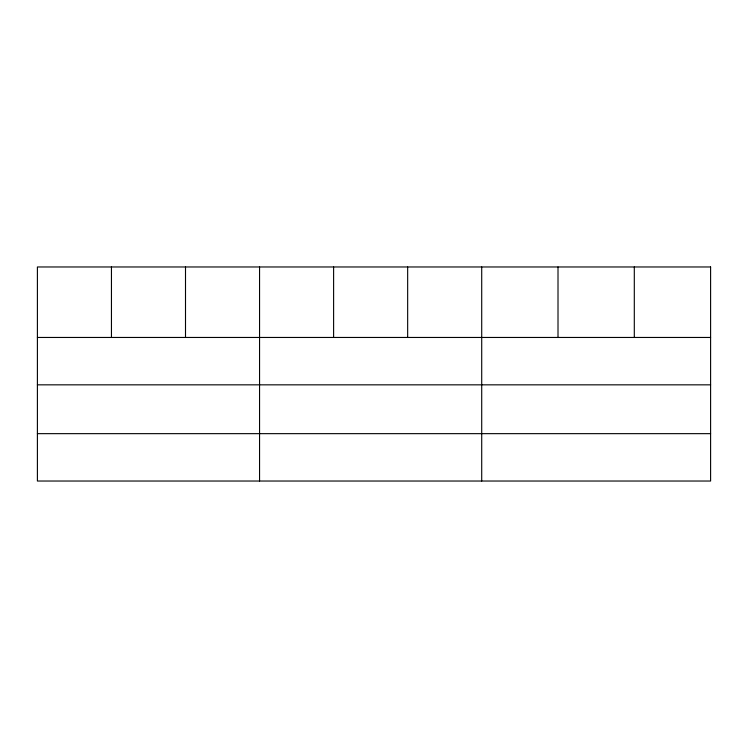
<?xml version="1.0" encoding="UTF-8"?>
<svg xmlns="http://www.w3.org/2000/svg" width="748" height="748" viewBox="0 0 748 748"><rect width="100%" height="100%" fill="white"/><g stroke="black" fill="none" stroke-linecap="round" stroke-linejoin="round"><path stroke-width="1.12" d="M37.4 337.46L710.6 337.46M37.4 384.837L710.6 384.837M37.4 433.653L710.6 433.653M634.304 266.971L634.304 337.46M558.008 266.971L558.008 337.46M481.712 266.971L481.712 481.029M407.66 266.971L407.66 337.46M333.608 266.971L333.608 337.46M259.556 266.971L259.556 481.029M185.504 266.971L185.504 337.46M111.452 266.971L111.452 337.46M710.6 266.971L37.4 266.971L37.4 481.029L710.6 481.029L710.6 266.971"/></g></svg>
